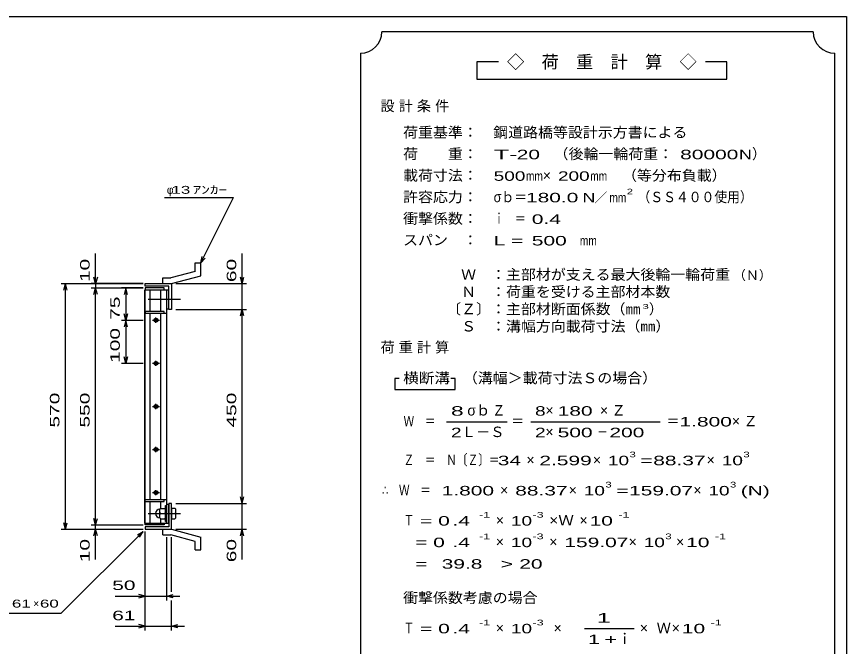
# Model space of a CAD drawing. Units: millimetres, scale not verified. Extents: x -1820 to 1731, y -1282 to 1054.
# Drawn here: x -193 to 1731, y -408 to 1054 of the extents above; entities that cross this region are included whole.
import ezdxf
from ezdxf.enums import TextEntityAlignment as Align

# ---------------------------------------------------------------- set-up
doc = ezdxf.new("R2010")
doc.units = ezdxf.units.MM
doc.header["$LTSCALE"] = 10
doc.linetypes.add('CHAIN', pattern=[18.5, 12, -1.5, 3.5, -1.5])
for name, color, linetype, lineweight in [('0_2', 150, 'Continuous', 25), ('16', 3, 'Continuous', 25), ('19', 6, 'Continuous', 25), ('22', 2, 'Continuous', 25)]:
    doc.layers.add(name, color=color, linetype=linetype, lineweight=lineweight)
doc.styles.add('ベクトル', font='')
doc.styles.get('ベクトル').set_extended_font_data('ベクトル')

msp = doc.modelspace()

# ---------------------------------------------------------------- linework, layer by layer
at = {"layer": '0_2'}
for p, q in [((-1729, 1053.5), (1731, 1053.5)), ((1731, 1053.5), (1731, -1146.5))]:
    msp.add_line(p, q, dxfattribs=at)
at = {"layer": '16'}
for p, q in [((149, 424), (105, 424)), ((105, 424), (105, 419.5)), ((149, 419.5), (149, 424)), ((104.3, -121.5), (104.3, 419.5)), ((104.3, 419.5), (105, 419.5)), ((105, 419.5), (149, 419.5)), ((105, -121.5), (105, 419.5)), ((105, 419.5), (155, 419.5)), ((116.5, 369.5), (116.5, 419.5)), ((141.5, 369.5), (141.5, 419.5)), ((155, -121.5), (155, 419.5)), ((155, 419.5), (160, 419.5)), ((160, 375.5), (160, 419.5)), ((105, 369.5), (105, 365)), ((149, 369.5), (105, 369.5)), ((149, 365), (149, 369.5)), ((155, 375.5), (160, 375.5)), ((105, 365), (155, 365)), ((116.5, -67), (116.5, 365)), ((122, 349), (138, 349)), ((128, 352), (132, 352)), ((130, 343), (130, 355)), ((141.5, -67), (141.5, 365)), ((128, 346), (132, 346)), ((128, 252), (132, 252)), ((130, 243), (130, 255)), ((122, 249), (138, 249)), ((128, 246), (132, 246)), ((130, 143), (130, 155)), ((122, 149), (138, 149)), ((128, 152), (132, 152)), ((128, 146), (132, 146)), ((122, 49), (138, 49)), ((128, 52), (132, 52)), ((128, 46), (132, 46)), ((130, 43), (130, 55)), ((122, -51), (138, -51)), ((128, -48), (132, -48)), ((128, -54), (132, -54)), ((130, -57), (130, -45)), ((105, -71.5), (105, -67)), ((105, -67), (155, -67)), ((105, -71.5), (149, -71.5)), ((116.5, -121.5), (116.5, -71.5)), ((141.5, -86.5), (141.5, -71.5)), ((149, -71.5), (149, -67)), ((141, -87.5), (139, -89.5)), ((139, -109.5), (139, -89.5)), ((141, -87.5), (150, -87.5)), ((152, -89.5), (150, -87.5)), ((152, -118), (152, -81)), ((152, -81), (155, -81)), ((155, -77.5), (160, -77.5)), ((155, -118), (155, -81)), ((160, -121.5), (160, -77.5)), ((141, -99.5), (139, -97.5)), ((141, -99.5), (139, -101.5)), ((139, -109.5), (141, -111.5)), ((141, -99.5), (150, -99.5)), ((141, -111.5), (150, -111.5)), ((141.5, -121.5), (141.5, -112.5)), ((150, -99.5), (152, -97.5)), ((152, -101.5), (150, -99.5)), ((150, -111.5), (152, -109.5)), ((104.3, -121.5), (105, -121.5)), ((105, -121.5), (149, -121.5)), ((105, -126), (105, -121.5)), ((105, -121.5), (155, -121.5)), ((149, -126), (105, -126)), ((149, -121.5), (149, -126)), ((152, -118), (155, -118)), ((155, -121.5), (160, -121.5))]:
    msp.add_line(p, q, dxfattribs=at)
at = {"layer": '16', "linetype": 'CHAIN'}
for p, q in [((112, 397.5), (187, 397.5)), ((112, -99.5), (187, -99.5))]:
    msp.add_line(p, q, dxfattribs=at)
at = {"layer": '16'}
for centre, radius, start, end in [((128, 349), 3, 90, 270), ((130, 349), 4, 46.6, 133.4), ((132, 349), 3, 270, 90), ((130, 349), 4, 226.6, 313.4), ((128, 249), 3, 90, 270), ((130, 249), 4, 46.6, 133.4), ((132, 249), 3, 270, 90), ((130, 249), 4, 226.6, 313.4), ((128, 149), 3, 90, 270), ((130, 149), 4, 46.6, 133.4), ((130, 149), 4, 226.6, 313.4), ((132, 149), 3, 270, 90), ((128, 49), 3, 90, 270), ((130, 49), 4, 46.6, 133.4), ((130, 49), 4, 226.6, 313.4), ((132, 49), 3, 270, 90), ((128, -51), 3, 90, 270), ((130, -51), 4, 46.6, 133.4), ((130, -51), 4, 226.6, 313.4), ((132, -51), 3, 270, 90), ((139, -99.5), 10, 90, 270)]:
    msp.add_arc(centre, radius, start, end, dxfattribs=at)
at = {"layer": '19'}
for p, q in [((220.6, 482.1), (233.6, 482.1)), ((220.6, 462.1), (220.6, 482.1)), ((233.6, 452.1), (233.6, 482.1)), ((220.6, 462.1), (164.3, 447)), ((146, 447), (164.3, 447)), ((146, 434), (146, 447)), ((166, 434), (233.6, 452.1)), ((105, 428), (105, 434)), ((105, 434), (166, 434)), ((160, 428), (105, 428)), ((146, 434), (166, 434)), ((160, 374), (160, 428)), ((166, 434), (166, 374)), ((166, 374), (160, 374)), ((166, -76), (160, -76)), ((160, -76), (160, -130)), ((166, -136), (166, -76)), ((174, -87.5), (166, -87.5)), ((166, -87.5), (166, -111.5)), ((176, -89.5), (174, -87.5)), ((176, -109.5), (176, -89.5)), ((166, -99.5), (174, -99.5)), ((166, -111.5), (174, -111.5)), ((176, -97.5), (174, -99.5)), ((174, -99.5), (176, -101.5)), ((174, -111.5), (176, -109.5)), ((105, -130), (105, -136)), ((160, -130), (105, -130)), ((105, -136), (166, -136)), ((146, -136), (166, -136)), ((146, -149), (146, -136)), ((146, -149), (164.3, -149)), ((220.6, -164.1), (164.3, -149)), ((166, -136), (233.6, -154.1)), ((220.6, -184.1), (220.6, -164.1)), ((233.6, -184.1), (233.6, -154.1)), ((220.6, -184.1), (233.6, -184.1))]:
    msp.add_line(p, q, dxfattribs=at)
at = {"layer": '22', "color": 4}
for p, q in [((1654, 1018.5), (654, 1018.5)), ((604, 968.5), (604, -581.5)), ((1704, -581.5), (1704, 968.5)), ((924, 948.5), (874, 948.5)), ((874, 948.5), (874, 908.5)), ((1454, 948.5), (1404, 948.5)), ((1454, 908.5), (1454, 948.5)), ((874, 908.5), (1454, 908.5)), ((150, 634), (310, 634)), ((234, 482), (310, 634)), ((-10, 434), (-10, 504)), ((330, 434), (330, 504)), ((234, 482), (237, 496.6)), ((234, 482), (244, 493)), ((-10, 434), (-14, 449)), ((-6, 449), (-10, 434)), ((330, 434), (326, 449)), ((330, 434), (334, 449)), ((-90, 434), (100, 434)), ((-84, 419), (-80, 434)), ((-76, 419), (-80, 434)), ((-80, -136), (-80, 434)), ((100, 434), (-20, 434)), ((-20, 424), (100, 424)), ((-14, 409), (-10, 424)), ((-10, 434), (-10, 424)), ((-6, 409), (-10, 424)), ((-10, -126), (-10, 424)), ((100, 424), (50, 424)), ((60, 424), (56, 409)), ((64, 409), (60, 424)), ((60, 424), (60, 349)), ((176, 434), (340, 434)), ((330, 374), (330, 434)), ((176, 374), (340, 374)), ((326, 359), (330, 374)), ((334, 359), (330, 374)), ((330, -76), (330, 374)), ((50, 349), (100, 349)), ((60, 349), (56, 364)), ((60, 349), (56, 334)), ((64, 364), (60, 349)), ((64, 334), (60, 349)), ((60, 349), (60, 249)), ((60, 249), (56, 264)), ((64, 264), (60, 249)), ((50, 249), (100, 249)), ((694, 213.5), (684, 213.5)), ((684, 213.5), (684, 188.5)), ((824, 213.5), (814, 213.5)), ((824, 188.5), (824, 213.5)), ((684, 188.5), (824, 188.5)), ((804, 113.5), (944, 113.5)), ((999, 113.5), (1299, 113.5)), ((176, -76), (340, -76)), ((330, -76), (326, -61)), ((330, -76), (334, -61)), ((330, -136), (330, -76)), ((-10, -126), (-14, -111)), ((-10, -126), (-6, -111)), ((-80, -136), (-84, -121)), ((-80, -136), (-76, -121)), ((-20, -126), (100, -126)), ((-10, -136), (-10, -126)), ((-90, -136), (100, -136)), ((-90, -331), (100, -141)), ((-20, -136), (100, -136)), ((-14, -151), (-10, -136)), ((-6, -151), (-10, -136)), ((-10, -206), (-10, -136)), ((87, -149), (100, -141)), ((92, -154), (100, -141)), ((105, -301), (105, -141)), ((105, -371), (105, -141)), ((176, -136), (340, -136)), ((326, -151), (330, -136)), ((334, -151), (330, -136)), ((330, -206), (330, -136)), ((155, -301), (155, -154)), ((166, -281), (166, -154)), ((105, -291), (90, -287)), ((155, -291), (170, -287)), ((35, -291), (105, -291)), ((90, -295), (105, -291)), ((105, -291), (155, -291)), ((170, -295), (155, -291)), ((155, -291), (185, -291)), ((166, -371), (166, -301)), ((-290, -331), (-90, -331)), ((35, -361), (105, -361)), ((105, -361), (90, -357)), ((90, -365), (105, -361)), ((105, -361), (166, -361)), ((166, -361), (181, -357)), ((181, -365), (166, -361)), ((166, -361), (196, -361)), ((1124, -366.5), (1239, -366.5))]:
    msp.add_line(p, q, dxfattribs=at)
for centre, start, end in [((604, 1018.5), 270, 0), ((1704, 1018.5), 180, 270)]:
    msp.add_arc(centre, 50, start, end, dxfattribs=at)

# ---------------------------------------------------------------- texts
at = {"layer": '22', "style": 'ベクトル'}
for s, height, p in [('◇\u3000荷\u3000重\u3000計\u3000算\u3000◇', 29.33, (944, 948.5)), ('）', 24.2, (1512, 735)), ('×', 24.2, (1027, 685)), ('φ', 18.3, (155, 651.5)), ('／', 22, (1146.5, 633.5)), ('（Ｎ）', 21.99, (1468, 453.5)), ('）', 24.2, (1273, 375)), ('σｂ', 24.19, (852, 140)), ('×', 24.2, (1033, 140)), ('Ｌ－Ｓ', 24.19, (839, 90)), ('×', 24.2, (1033, 90)), ('×', 24.2, (989, 25)), ('×', 24.2, (1143, 25)), ('×', 24.2, (1407, 25)), ('×', 24.2, (928, -45)), ('×', 24.2, (1087, -45)), ('×', 24.2, (1376, -45)), ('×', 24.2, (918, -115)), ('×', 24.2, (1112, -115)), ('×', 24.2, (918, -165)), ('×', 24.2, (1042, -165)), ('×', 24.2, (1226, -165)), ('×', 24.2, (1336, -165)), ('×', 18.3, (-155, -308.5)), ('×', 24.2, (918, -365)), ('×', 24.2, (1052, -365)), ('×', 24.2, (1252, -365)), ('Ｗ', 24.2, (1291, -365)), ('×', 24.2, (1326, -365)), ('ｉ', 24.2, (1200.5, -390))]:
    msp.add_text(s, height=height, dxfattribs=at).set_placement(p, align=Align.MIDDLE_LEFT)
for s, height, width, p in [('荷重基準：\u3000', 24.19, 1.05, (703, 785)), ('鋼道路橋等設計示方書による', 24.19, 1.05, (912, 785)), ('荷\u3000\u3000重：\u3000', 24.19, 1.05, (703, 735)), ('（後輪一輪荷重：', 24.19, 1.05, (1052, 735)), ('T-', 21.99, 2, (913, 733.5)), (' 20 ', 21.99, 1.65, (953, 733.5)), (' 80000', 21.99, 1.65, (1332, 733.5)), ('N', 22, 1.4, (1482, 733.5)), ('載荷寸法：\u3000', 24.19, 1.05, (703, 685)), ('500', 21.99, 1.5, (913, 683.5)), ('200', 21.99, 1.5, (1062, 683.5)), ('\u3000（等分布負載）', 24.19, 1.05, (1176, 685)), ('mm', 21.99, 0.8, (988, 683.5)), ('mm', 21.99, 0.8, (1137, 683.5)), (' 13 ', 18.33, 1.6, (155, 651.5)), ('ｱﾝｶｰ', 18.33, 1.6, (215, 651.5)), ('2', 13.2, 1.5, (1221.5, 647.5)), ('許容応力：\u3000', 24.19, 1.05, (703, 635)), ('σｂ＝', 24.19, 0.9, (913, 635)), ('180.0', 21.99, 1.65, (988, 633.5)), ('N', 22, 1.4, (1119, 633.5)), ('mm', 21.99, 0.8, (1181.5, 633.5)), ('（ＳＳ４００使用）', 24.19, 0.9, (1246.5, 635)), ('衝撃係数：\u3000', 24.19, 1.05, (703, 585)), ('ｉ\u3000＝', 24.19, 0.75, (913, 585)), (' 0.4', 21.99, 1.65, (988, 583.5)), ('スパン\u3000：\u3000', 24.19, 1.05, (703, 535)), ('L =', 21.99, 1.65, (913, 533.5)), (' 500 ', 21.99, 1.65, (988, 533.5)), ('mm', 21.99, 0.8, (1113, 533.5)), ('\u3000Ｗ\u3000：主部材が支える最大後輪一輪荷重', 24.19, 1.05, (803, 455)), ('\u3000Ｎ\u3000：荷重を受ける主部材本数', 24.19, 1.05, (803, 415)), ('〔Ｚ〕：主部材断面係数（㎜', 24.19, 1.05, (803, 375)), ('3', 11, 1.8, (1258, 381)), ('\u3000Ｓ\u3000：溝幅方向載荷寸法（㎜）', 24.19, 1.05, (803, 335)), ('\u3000（溝幅＞載荷寸法Ｓの場合）', 24.19, 1.05, (807, 215)), ('横断溝', 24.19, 1.1, (703, 215)), ('8', 22, 1.8, (814, 138.5)), ('Ｚ', 24.2, 0.9, (910, 140)), ('8', 22, 1.5, (1009, 138.5)), (' 180 ', 21.99, 1.65, (1048, 138.5)), ('Ｗ\u3000＝', 24.19, 0.75, (704, 115)), ('＝', 24.2, 0.9, (954, 115)), ('＝', 24.2, 0.9, (1314, 115)), ('1.800', 21.99, 1.65, (1344, 113.5)), ('2', 22, 1.5, (814, 88.5)), ('2', 22, 1.5, (1009, 88.5)), (' 500 ', 21.99, 1.65, (1048, 88.5)), (' 200 ', 21.99, 1.65, (1168, 88.5)), ('－', 24.2, 0.75, (1153, 90)), ('Ｚ\u3000＝\u3000Ｎ〔Ｚ〕＝', 24.19, 0.75, (704, 25)), ('3', 13.2, 1.5, (1228, 37.5)), ('3', 13.2, 1.5, (1492, 37.5)), (' 34 ', 21.99, 1.65, (909, 23.5)), ('2.599', 21.99, 1.65, (1019, 23.5)), ('10', 21.99, 1.5, (1178, 23.5)), ('=', 22, 1.7, (1253, 23.5)), ('88.37', 21.99, 1.65, (1283, 23.5)), ('10', 21.99, 1.5, (1442, 23.5)), ('∴\u3000Ｗ\u3000＝', 24.19, 0.75, (654, -45)), (' 1.800', 21.99, 1.65, (779, -46.5)), ('88.37', 21.99, 1.65, (963, -46.5)), ('10', 21.99, 1.5, (1122, -46.5)), ('3', 13.2, 1.5, (1172, -32.5)), ('159.07', 21.99, 1.65, (1227, -46.5)), ('10', 21.99, 1.5, (1411, -46.5)), ('3', 13.2, 1.5, (1461, -32.5)), ('(N)', 21.99, 1.65, (1486, -46.5)), ('=', 22, 1.7, (1197, -46.5)), ('-1', 13.2, 1.65, (879, -102.5)), ('-3', 13.2, 1.65, (1003, -102.5)), ('-1', 13.2, 1.65, (1202, -102.5)), ('Ｔ', 24.2, 0.75, (704, -115)), (' = 0', 21.99, 1.65, (729, -116.5)), (' .4 ', 21.99, 1.65, (804, -116.5)), ('10', 21.99, 1.5, (953, -116.5)), ('×Ｗ', 24.19, 1.1, (1042, -115)), (' 10 ', 21.99, 1.65, (1122, -116.5)), ('-1', 13.2, 1.65, (879, -152.5)), ('-3', 13.2, 1.65, (1003, -152.5)), ('3', 13.2, 1.5, (1311, -152.5)), ('-1', 13.2, 1.65, (1426, -152.5)), ('  = 0', 21.99, 1.65, (704, -166.5)), (' .4 ', 21.99, 1.65, (804, -166.5)), ('10', 21.99, 1.5, (953, -166.5)), ('159.07', 21.99, 1.65, (1077, -166.5)), ('10', 21.99, 1.5, (1261, -166.5)), (' 10 ', 21.99, 1.65, (1346, -166.5)), (' 39.8', 21.99, 1.65, (779, -216.5)), ('>', 22, 1.7, (929, -216.5)), (' 20 ', 21.99, 1.65, (959, -216.5)), ('  =', 21.99, 1.65, (704, -216.5)), (' 50 ', 21.99, 1.65, (15, -266)), ('衝撃係数考慮の場合', 24.19, 1.05, (703, -295)), (' 61 ', 18.33, 1.6, (-215, -308.5)), (' 60 ', 18.33, 1.6, (-150, -308.5)), (' 61 ', 21.99, 1.65, (15, -336)), ('-1', 13.2, 1.65, (879, -352.5)), ('-3', 13.2, 1.65, (1003, -352.5)), ('-1', 13.2, 1.65, (1416, -352.5)), ('Ｔ', 24.2, 0.75, (704, -365)), (' = 0', 21.99, 1.65, (729, -366.5)), (' .4 ', 21.99, 1.65, (804, -366.5)), ('10', 21.99, 1.5, (953, -366.5)), (' 10 ', 21.99, 1.65, (1336, -366.5))]:
    msp.add_text(s, height=height, dxfattribs=dict(at, width=width)).set_placement(p, align=Align.MIDDLE_LEFT)
at = {"layer": '22', "style": 'ベクトル', "width": 1.65}
for s, p in [(' 10 ', (-35, 424)), (' 60 ', (305, 424)), (' 75 ', (35, 336.5)), (' 100 ', (35, 236.5)), (' 570 ', (-105, 86.5)), (' 550 ', (-35, 86.5)), (' 450 ', (305, 86.5)), (' 10 ', (-35, -226)), (' 60 ', (305, -226))]:
    msp.add_text(s, height=21.99, rotation=90, dxfattribs=at).set_placement(p, align=Align.MIDDLE_LEFT)
at = {"layer": '22', "attachment_point": 4, "style": 'ベクトル'}
for s, insert, char_height in [('\\T1.28;設計条件', (650.5, 845), 24.19), ('\\T1.28;荷重計算', (650.5, 285), 24.19), ('\\T1.42;×Ｚ', (1159.5, 140), 24.19), ('\\T1.42;×Ｚ', (1465.5, 115), 24.19), ('\\T1.25;\\W2;\\~1\\~', (1131.5, -341.5), 21.99), ('\\T1.33;\\W1.75;1+', (1131.5, -391.5), 21.99)]:
    msp.add_mtext(s, dxfattribs=dict(at, insert=insert, char_height=char_height))

doc.saveas('drawing.dxf')
